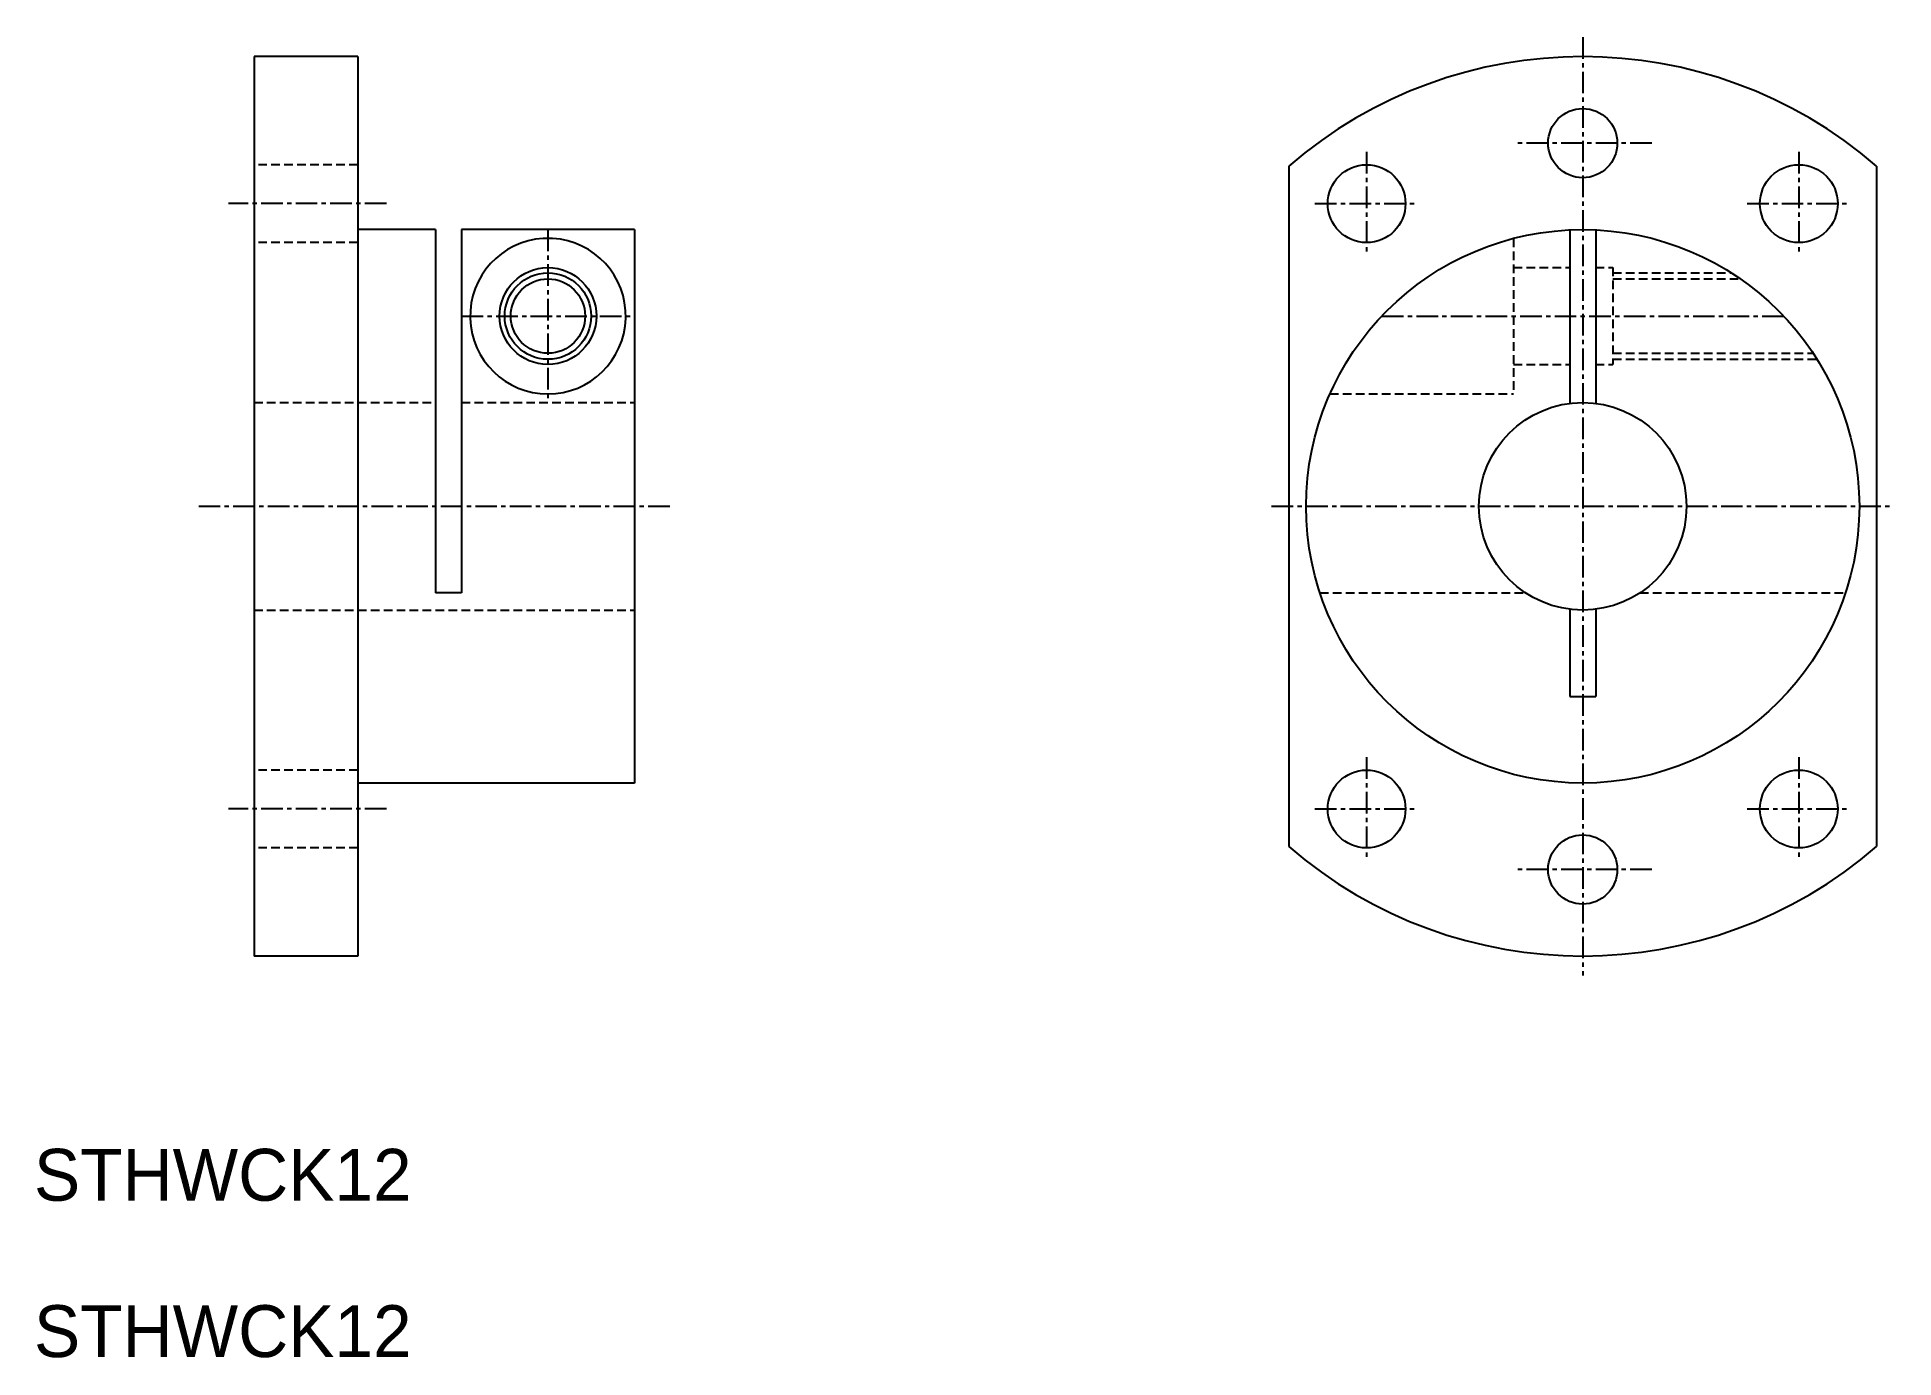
# Model space of a CAD drawing. Extents: x 43 to 150, y 44 to 121.
import ezdxf

# ---------------------------------------------------------------- set-up
doc = ezdxf.new("R2010")
doc.units = 0
doc.linetypes.add('CENTER', pattern=[2, 1.25, -0.25, 0.25, -0.25])
doc.linetypes.add('DASHED', pattern=[0.75, 0.5, -0.25])
doc.layers.get('0').update_dxf_attribs({"linetype": 'CONTINUOUS'})
doc.layers.add('CENTER', color=1, linetype='CENTER')

msp = doc.modelspace()

# ---------------------------------------------------------------- linework, layer by layer
at = {"color": 7, "linetype": 'CONTINUOUS'}
for p, q in [((55.56, 119.6), (55.56, 67.6)), ((61.56, 119.6), (55.56, 119.6)), ((61.56, 119.6), (61.56, 67.6)), ((115.41, 113.27), (115.41, 73.93)), ((149.41, 113.27), (149.41, 73.93)), ((66.06, 109.6), (61.56, 109.6)), ((66.06, 109.6), (66.06, 88.6)), ((67.56, 109.6), (67.56, 88.6)), ((77.56, 109.6), (67.56, 109.6)), ((77.56, 109.6), (77.56, 77.6)), ((131.66, 109.58), (131.66, 99.55)), ((133.16, 109.58), (133.16, 99.55)), ((72.83, 109.09), (72.29, 109.09)), ((67.56, 88.6), (66.06, 88.6)), ((131.66, 87.65), (131.66, 82.6)), ((133.16, 87.65), (133.16, 82.6)), ((131.66, 82.6), (133.16, 82.6)), ((77.56, 77.6), (61.56, 77.6)), ((61.56, 67.6), (55.56, 67.6))]:
    msp.add_line(p, q, dxfattribs=at)
at = {"color": 3, "linetype": 'DASHED'}
for p, q in [((61.56, 113.35), (55.56, 113.35)), ((61.56, 108.85), (55.56, 108.85)), ((128.41, 109.09), (128.41, 100.1)), ((128.41, 107.4), (131.66, 107.4)), ((133.16, 107.4), (134.16, 107.4)), ((134.16, 107.4), (134.16, 101.8)), ((134.16, 107.1), (140.99, 107.1)), ((134.16, 106.75), (141.52, 106.75)), ((134.16, 102.45), (145.74, 102.45)), ((134.16, 102.1), (145.96, 102.1)), ((128.41, 101.8), (131.66, 101.8)), ((133.16, 101.8), (134.16, 101.8)), ((117.79, 100.1), (128.41, 100.1)), ((55.56, 99.6), (66.06, 99.6)), ((67.56, 99.6), (77.56, 99.6)), ((117.21, 88.6), (129.09, 88.6)), ((135.72, 88.6), (147.61, 88.6)), ((55.56, 87.6), (77.56, 87.6)), ((61.56, 78.35), (55.56, 78.35)), ((61.56, 73.85), (55.56, 73.85))]:
    msp.add_line(p, q, dxfattribs=at)
at = {"color": 7, "linetype": 'CONTINUOUS'}
for centre, radius in [((132.41, 114.6), 2), ((119.91, 111.1), 2.25), ((144.91, 111.1), 2.25), ((132.41, 93.6), 16), ((72.56, 104.6), 2.8), ((72.56, 104.6), 2.15), ((132.41, 93.6), 6), ((119.91, 76.1), 2.25), ((144.91, 76.1), 2.25), ((132.41, 72.6), 2)]:
    msp.add_circle(centre, radius, dxfattribs=at)
at = {"color": 3, "linetype": 'CONTINUOUS'}
msp.add_circle((72.56, 104.6), 2.5, dxfattribs=at)
at = {"color": 7, "linetype": 'CONTINUOUS'}
for centre, radius, start, end in [((132.41, 93.6), 26, 49.1678, 130.8322), ((72.56, 104.6), 4.5, 93.4312, 86.5688), ((132.41, 93.6), 26, 229.1678, 310.8322)]:
    msp.add_arc(centre, radius, start, end, dxfattribs=at)
at = {"layer": 'CENTER', "color": 1, "linetype": 'CENTER'}
for p, q in [((132.41, 120.73), (132.41, 66.48)), ((119.91, 114.09), (119.91, 108.11)), ((136.41, 114.6), (128.41, 114.6)), ((144.91, 114.09), (144.91, 108.11)), ((63.22, 111.1), (54.08, 111.1)), ((116.92, 111.1), (122.9, 111.1)), ((141.92, 111.1), (147.9, 111.1)), ((72.56, 109.6), (72.56, 99.6)), ((67.56, 104.6), (77.56, 104.6)), ((120.79, 104.6), (144.03, 104.6)), ((52.36, 93.6), (79.76, 93.6)), ((114.41, 93.6), (150.41, 93.6)), ((119.91, 79.09), (119.91, 73.11)), ((144.91, 79.09), (144.91, 73.11)), ((63.22, 76.1), (54.08, 76.1)), ((116.92, 76.1), (122.9, 76.1)), ((141.92, 76.1), (147.9, 76.1)), ((136.41, 72.6), (128.41, 72.6))]:
    msp.add_line(p, q, dxfattribs=at)

# ---------------------------------------------------------------- texts
at = {"color": 7, "linetype": 'CONTINUOUS'}
for p in [(42.83, 53.45), (42.83, 44.41)]:
    msp.add_text('STHWCK12', height=3, dxfattribs=at).set_placement(p)

doc.saveas('drawing.dxf')
